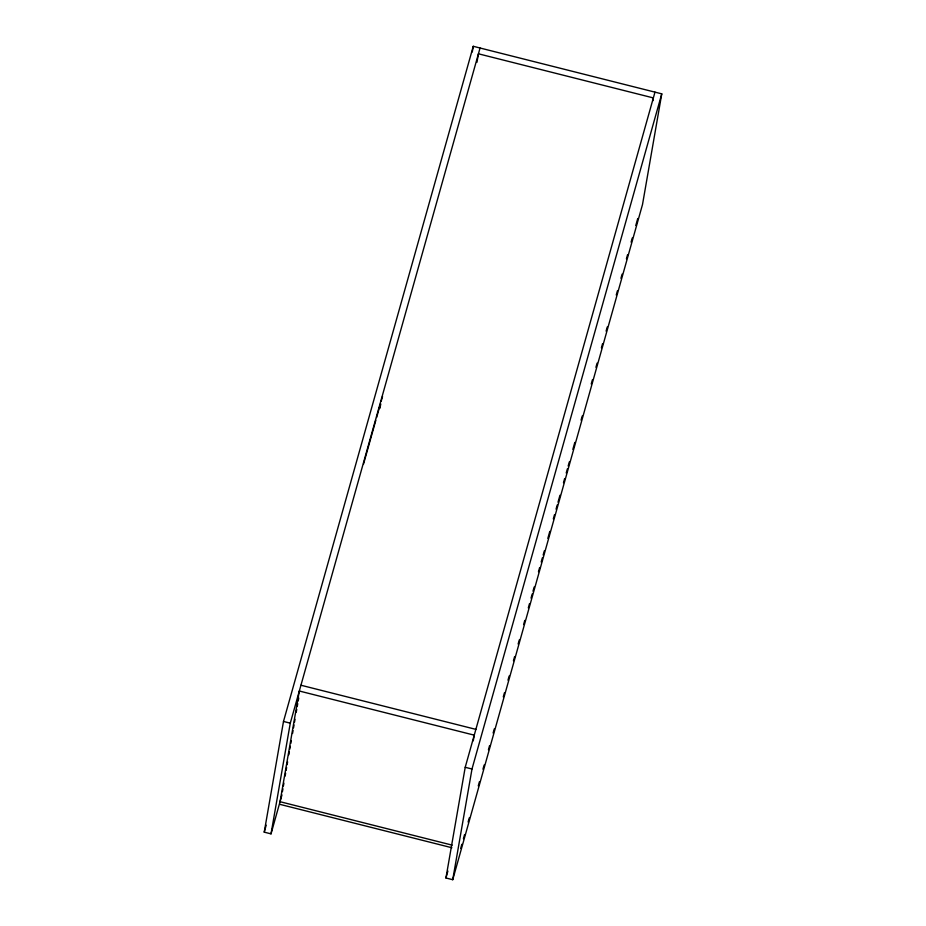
<?xml version="1.0" encoding="UTF-8"?>
<svg xmlns="http://www.w3.org/2000/svg" width="926" height="926" viewBox="0 0 926 926"><rect width="100%" height="100%" fill="white"/><g stroke="black" fill="none" stroke-linecap="round" stroke-linejoin="round"><path stroke-width="1.39" d="M281.967 794.878L271.017 833.863L264.234 832.15L283.495 721.458L473.267 46.3L661.766 93.85L642.505 204.542L452.733 879.7L445.938 877.987L465.211 767.295L654.983 92.137M271.017 833.863L290.278 723.171L480.062 48.013M282.418 791.661L282.916 788.825M283.402 785.989L283.9 783.153M285.139 776.057L285.625 773.222M286.122 770.374L286.62 767.538M287.106 764.702L287.604 761.867M288.843 754.771L289.34 751.935M289.826 749.088L290.324 746.252M290.822 743.416L291.308 740.58M292.547 733.485L293.044 730.637M293.53 727.801L294.028 724.965M294.526 722.13L295.012 719.294M296.251 712.198L296.748 709.351M297.234 706.515L297.732 703.679M298.23 700.843L298.716 698.007M379.984 408.239L380.736 403.967M472.283 51.972L473.267 46.3M476.948 62.308L478.429 53.801L653.362 97.924L652.865 100.76M473.255 740.823L474.239 735.151L299.318 691.016L280.057 801.708L452.177 845.137M452.733 879.7L471.994 769.008L661.766 93.85M363.536 464.053L375.84 420.265M376.616 417.533L380.459 403.852M381.223 401.12L382.531 396.49M264.234 832.15L266.19 825.182M445.938 877.987L447.895 871.03M460.673 848.471L461.854 844.292M463.417 838.736L464.586 834.558M468.105 822.045L469.274 817.878M478.267 785.885L479.436 781.718M482.955 769.205L484.136 765.026M488.43 749.736L489.599 745.557M493.118 733.045L494.299 728.878M503.281 696.884L504.462 692.717M507.98 680.205L509.15 676.026M513.444 660.736L514.625 656.557M518.143 644.045L519.312 639.878M523.607 624.575L524.787 620.408M528.306 607.884L529.475 603.717M531.038 598.15L532.207 593.983M532.994 591.205L534.163 587.026M538.469 571.736L539.638 567.557M541.201 562.001L542.37 557.822M543.157 555.044L544.326 550.877M547.845 538.353L549.801 531.408M553.32 518.884L554.489 514.717M556.051 509.161L557.232 504.983M558.008 502.205L559.964 495.248M563.483 482.735L564.652 478.557M566.214 473.001L567.395 468.822M568.17 466.044L569.34 461.877M572.858 449.353L574.815 442.408M581.065 420.161L582.246 415.982M591.228 384.001L592.409 379.822M595.927 367.309L597.096 363.142M601.402 347.84L602.571 343.673M606.09 331.161L607.259 326.982M616.253 295L617.422 290.833M620.941 278.309L622.11 274.142M626.416 258.84L627.585 254.673M631.104 242.161L632.273 237.982M635.792 225.469L637.748 218.513M300.938 685.228L475.871 729.364M283.495 721.458L290.278 723.171M465.211 767.295L471.994 769.008M279.652 804.289L451.888 847.741"/></g></svg>
